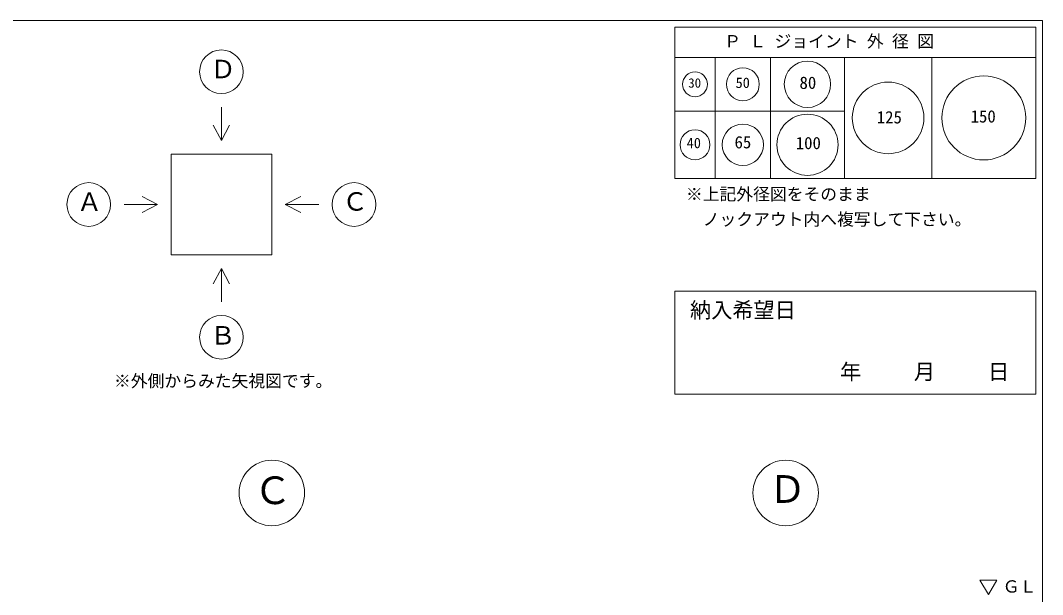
# Model space of a CAD drawing. Units: millimetres, scale not verified. Extents: x -4890 to 18490, y -2287 to 2287.
# Drawn here: x 1847 to 4890, y 579 to 2287 of the extents above; entities that cross this region are included whole.
import ezdxf
from ezdxf.enums import TextEntityAlignment as Align

# ---------------------------------------------------------------- set-up
doc = ezdxf.new("R2010")
doc.units = ezdxf.units.MM
doc.header["$LTSCALE"] = 10
for name, color, linetype, lineweight in [('0-2_waku', 7, 'Continuous', 18), ('0-3_gaikei', 7, 'Continuous', 18), ('0-8_hole', 7, 'Continuous', 18), ('0-E_文字１', 7, 'Continuous', 18)]:
    doc.layers.add(name, color=color, linetype=linetype, lineweight=lineweight)
doc.styles.add('ＭＳ ゴシック', font='')
doc.styles.get('ＭＳ ゴシック').set_extended_font_data('MS Gothic')

msp = doc.modelspace()

# ---------------------------------------------------------------- linework, layer by layer
at = {"layer": '0-2_waku'}
for p, q in [((-1229.68, 2287.37), (4890.32, 2287.37)), ((4890.32, 2287.37), (4890.32, -1987.63)), ((3795.32, 2267.37), (3795.32, 1817.37)), ((3795.32, 2267.37), (4870.32, 2267.37)), ((3795.32, 2267.37), (4870.32, 2267.37)), ((3795.32, 2267.37), (4870.32, 2267.37)), ((3795.32, 2267.37), (3795.32, 1817.37)), ((3795.32, 2267.37), (4870.32, 2267.37)), ((3795.32, 2267.37), (4870.32, 2267.37)), ((3795.32, 2267.37), (4870.32, 2267.37)), ((4870.32, 2267.37), (4870.32, 1817.37)), ((4870.32, 2267.37), (4870.32, 1817.37)), ((3795.32, 2177.37), (4870.32, 2177.37)), ((3915.32, 2177.37), (3915.32, 1817.37)), ((4080.32, 2177.37), (4080.32, 1817.37)), ((4300.32, 2177.37), (4300.32, 1817.37)), ((4560.32, 2177.37), (4560.32, 1817.37)), ((3795.32, 2017.37), (4300.32, 2017.37)), ((3795.32, 1817.37), (4870.32, 1817.37)), ((3795.32, 1817.37), (4870.32, 1817.37))]:
    msp.add_line(p, q, dxfattribs=at)
msp.add_lwpolyline([(-1229.68, 2287.37), (4890.32, 2287.37), (4890.32, -1987.63)], dxfattribs=at)
at = {"layer": '0-3_gaikei'}
for p, q in [((2444.93, 2029.59), (2444.93, 1929.59)), ((2444.93, 1929.59), (2420.8, 1975.97)), ((2444.93, 1929.59), (2469.05, 1975.97)), ((2294.93, 1889.59), (2594.93, 1889.59)), ((2294.93, 1889.59), (2294.93, 1589.59)), ((2594.93, 1889.59), (2594.93, 1589.59)), ((2154.93, 1739.59), (2254.93, 1739.59)), ((2254.93, 1739.59), (2208.55, 1763.72)), ((2254.93, 1739.59), (2208.55, 1715.47)), ((2634.93, 1739.59), (2681.3, 1763.72)), ((2294.93, 1589.59), (2594.93, 1589.59)), ((2444.93, 1549.59), (2420.8, 1503.22)), ((2444.93, 1549.59), (2469.05, 1503.22)), ((2444.93, 1449.59), (2444.93, 1549.59))]:
    msp.add_line(p, q, dxfattribs=at)
msp.add_lwpolyline([(2734.93, 1739.59), (2634.93, 1739.59), (2681.3, 1715.47)], dxfattribs=at)
for centre, radius in [((2444.93, 2134.59), 65), ((2049.93, 1739.59), 65), ((2839.93, 1739.59), 65), ((2444.93, 1344.59), 65), ((2595.32, 881.12), 97.5), ((4125.32, 881.12), 97.5)]:
    msp.add_circle(centre, radius, dxfattribs=at)
at = {"layer": '0-8_hole', "lineweight": 5}
msp.add_lwpolyline([(3795.32, 1482.08), (3795.32, 1175.37), (4870.32, 1175.37), (4870.32, 1482.08)], close=True, dxfattribs=at)
msp.add_lwpolyline([(3795.32, 1482.08), (3795.32, 1175.37), (4870.32, 1175.37), (4870.32, 1482.08)], close=True, dxfattribs=at)
at = {"layer": '0-8_hole'}
for centre, radius in [((4190.32, 2097.37), 69), ((3855.32, 2097.37), 37), ((3997.82, 2097.37), 49), ((4430.32, 1997.37), 106.5), ((4715.32, 1997.37), 125), ((3997.82, 1917.37), 61.5), ((4190.32, 1917.37), 91), ((3855.32, 1917.37), 44.5)]:
    msp.add_circle(centre, radius, dxfattribs=at)
at = {"layer": '0-E_文字１'}
for p, q in [((4729.06, 578.97), (4703.86, 621.91)), ((4703.86, 621.91), (4754.26, 621.91)), ((4729.06, 578.97), (4754.26, 621.91))]:
    msp.add_line(p, q, dxfattribs=at)

# ---------------------------------------------------------------- texts
at = {"layer": '0-8_hole', "style": 'ＭＳ ゴシック'}
for s, height, p in [('30', 28.04, (3835.27, 2078.84)), ('50', 31.16, (3976.23, 2077.03)), ('80', 36.66, (4166.5, 2072.69)), ('125', 36.66, (4396.6, 1969.95)), ('150', 36.66, (4676.13, 1972.6)), ('40', 31.16, (3830.59, 1897.78)), ('65', 36.66, (3973.04, 1895.65)), ('100', 36.66, (4155.37, 1893.19)), ('納入希望日', 46.19, (3840.43, 1388.39))]:
    msp.add_text(s, height=height, dxfattribs=at).set_placement(p, align=Align.BOTTOM_LEFT)
at = {"layer": '0-E_文字１', "style": 'ＭＳ ゴシック'}
for s, height, p in [('Ｐ Ｌ ジョイント 外 径 図', 36.66, (3942.24, 2196.19)), ('Ｄ', 54.99, (2412.64, 2098.77)), ('Ａ', 54.99, (2014.51, 1703.81)), ('Ｃ', 54.99, (2805.48, 1704.68)), ('※上記外径図をそのまま', 36.66, (3828.27, 1741.18)), ('\u3000ノックアウト内へ複写して下さい。', 36.66, (3828.27, 1666.18)), ('Ｂ', 54.99, (2411.83, 1306.16)), ('\u3000\u3000\u3000年     月\u3000\u3000 日', 46.19, (4098.14, 1204.92)), ('※外側からみた矢視図です。', 36.66, (2125.13, 1185.22)), ('Ｃ', 82.48, (2541.38, 822.98)), ('Ｄ', 82.48, (4074.18, 826.69)), ('ＧＬ', 36.66, (4771.86, 573.43))]:
    msp.add_text(s, height=height, dxfattribs=at).set_placement(p, align=Align.BOTTOM_LEFT)

doc.saveas('drawing.dxf')
